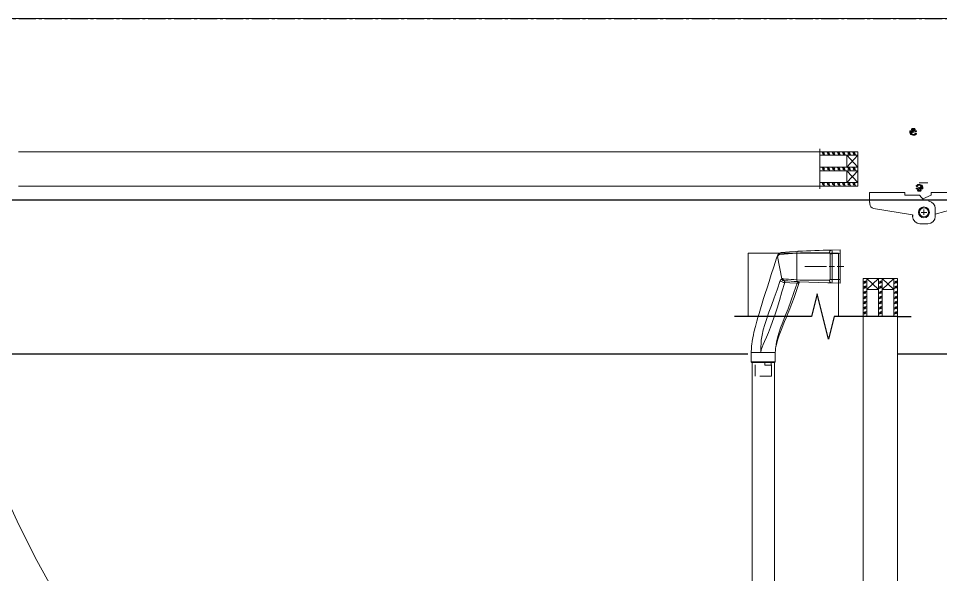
# Model space of a CAD drawing. Header units: millimetres. Extents: x -7155 to 483283, y -227682 to 148426.
# Drawn here: x 41622 to 42640, y 74387 to 75000 of the extents above; entities that cross this region are included whole.
import ezdxf

# ---------------------------------------------------------------- set-up
doc = ezdxf.new("R2010")
doc.units = ezdxf.units.MM
doc.set_wipeout_variables(frame=1)
for name, pattern in [('CENTER2', [28.575, 19.05, -3.175, 3.175, -3.175]), ('CENTERLINE', [30, 12, -1.5, 3, -1.5, 12]), ('HIDDEN', [9.525, 6.35, -3.175])]:
    doc.linetypes.add(name, pattern=pattern)
doc.layers.add('001', color=7, linetype='Continuous')
for name, color, linetype, lineweight in [('A-Wall-Open', 8, 'Continuous', 0), ('Al', 59, 'Continuous', 13), ('Cen', 1, 'CENTER2', 13), ('OSN', 7, 'Continuous', 0), ('АР_Двери_внутренние_антипаника', 7, 'Continuous', 0), ('АР_Стены_Стекло', 4, 'Continuous', 13), ('Витражные конструкции', 252, 'Continuous', 15), ('СПДС_СИМВОЛЫ', 213, 'Continuous', 25)]:
    doc.layers.add(name, color=color, linetype=linetype, lineweight=lineweight)
for name, color, linetype, lineweight, true_color in [('АР_Оси_РД_100', 7, 'Continuous', 0, 0x525252), ('РД_Витраж_вн', 7, 'Continuous', 25, 0x148aff), ('РД_Оси_100', 7, 'Continuous', 0, 0x525252)]:
    doc.layers.add(name, color=color, linetype=linetype, lineweight=lineweight, true_color=true_color)
doc.layers.add('РД_Проем', color=230, linetype='Continuous', lineweight=0, plot=False)

# ---------------------------------------------------------------- blocks, each defined once
blk = doc.blocks.new('СОШ_2200_АР_ОСИ_М100_28.05.24')
at = {"layer": 'АР_Оси_РД_100', "linetype": 'CENTER2'}
blk.add_line((-5954.958, 75000), (119910, 75000), dxfattribs=at)
blk = doc.blocks.new('ТПУ-45.02')
at = {"elevation": 0}
blk.add_lwpolyline([(-2, 2.5, -0.916659), (-1.5, 2.4), (-1.5, 1.4, -0.398231), (-1.6, 1.3), (-1.9, 1.3, 0.668179), (-2.1, 0.9), (-1.3, 0.1, 0.198912), (-1.1, 0), (1.2, 0, 0.198912), (1.3, 0.1), (2.1, 0.9, 0.668179), (2, 1.3), (1.6, 1.3, -0.414214), (1.5, 1.4), (1.5, 2.4, -0.904069), (2, 2.5), (3.3, 2.5, 0.414214), (3.5, 2.7), (3.5, 3.1, 0.327426), (3.3, 3.4), (-1, 4.3, 0.167079), (-1.2, 4.3, -0.978527), (-1.6, 4.8, 0.140808), (-1.5, 4.9), (-1, 6.4, -0.301775), (-0.8, 6.6, -0.191208), (1.6, 6.3, -0.2528), (1.7, 6.1, 0.249371), (1.8, 5.9, -0.087675), (2.5, 5.2, 0.34791), (2.8, 5.1), (3.3, 5.4, 0.434986), (3.4, 5.7, 0.631386), (-3.8, 4.5), (-3.8, 2.7, 0.423855), (-3.6, 2.5)], format="xyb", close=True, dxfattribs=at)
blk.add_lwpolyline([(-2, 4.3, 0.440609), (-1.8, 4), (-0.5, 3.8, -0.880439), (-0.6, 3.3), (-3.2, 3.3, -0.266716), (-1.7, 6.2, -0.681981), (-1.5, 6.1)], format="xyb", close=True)
blk.add_lwpolyline([(0.6, 0.7, 0.413945), (0.7, 0.8), (0.7, 2.4, 0.414214), (0.5, 2.7), (-0.4, 2.7, 0.414214), (-0.7, 2.4), (-0.7, 0.8, 0.413945), (-0.5, 0.7), (0.6, 0.7)], format="xyb")
blk = doc.blocks.new('РУ-65.05')
blk.add_blockref('ТПУ-45.02', (-2.6, -2.5))
blk = doc.blocks.new('petlia_dv')
for p, q in [((-59.9, 22), (-59.9, 11)), ((-59.9, 22), (-24.3, 22)), ((-20.9, 22), (-24.3, 22)), ((-20.9, 22), (-20.9, 19)), ((7.9, 22), (32.5, 22)), ((7.9, 22), (7.9, 19)), ((35.9, 22), (32.5, 22)), ((35.9, 22), (35.9, 7)), ((-59.9, 11), (-59.7, 11)), ((-59.7, 11), (-59.7, 9.4)), ((-20.9, 19), (-4.9, 19)), ((-4.9, 19), (-0.2, 13.4)), ((-4.9, 19), (-2.7, 16.3)), ((7.9, 19), (-1.3, 14.8)), ((-0.2, 13.4), (5.5, 13.3)), ((5.5, 13.3), (5.5, 12.4)), ((5.9, 12.3), (5.5, 12.4)), ((-12.5, -2.6), (-55.6, 4.4)), ((12.5, 4.5), (12.5, -4.5)), ((12.5, -2), (33.9, 3.8)), ((35.9, 7), (35.4, 7)), ((35.4, 7), (35.4, 5.7)), ((-12.5, -2.6), (-12.5, -4.5)), ((12.5, -2.4), (12.5, -4.5)), ((4.5, -12.5), (-4.5, -12.5)), ((-4.5, -12.5), (4.5, -12.5))]:
    blk.add_line(p, q)
for radius in [6, 5]:
    blk.add_circle((0, 0), radius)
for centre, radius, start, end in [((4.5, 4.5), 8, 0, 80), ((-54.7, 9.4), 5, 180, 260), ((33.4, 5.7), 2, 285, 0), ((-4.5, -4.5), 8, 180, 270), ((-4.5, -4.5), 8, 180, 270), ((4.5, -4.5), 8, 270, 0), ((4.5, -4.5), 8, 270, 0)]:
    blk.add_arc(centre, radius, start, end)
at = {"layer": '001'}
blk.add_line((-12.5, -2.5), (-12.5, -4.5), dxfattribs=at)
at = {"layer": 'Cen', "ltscale": 0.5}
blk.add_line((3.2, 0), (-3.2, 0), dxfattribs=at)
at = {"layer": 'Cen', "ltscale": 0.3}
blk.add_line((0, 3.2), (0, -2.8), dxfattribs=at)
blk = doc.blocks.new('tpu004MM')
blk.add_lwpolyline([(4, -6.3, -1), (4.4, -7.3), (2.7, -7.9, 0.315299), (2.5, -8.1), (2.5, -8.5, -0.8391), (1.3, -8.7), (-1.2, -1.7, -0.520567), (-1, -1.4), (-0.2, -1.4, 0.414214), (0, -1.2), (0, 1.1, 0.520567), (-0.7, 1.5), (-1.5, 1.2, -0.414214), (-1.8, 1.4), (-2.3, 2.8, -0.414214), (-2.2, 3.1), (0.4, 4.1, -0.067914), (0.5, 4.1), (5.7, 4.5, -0.87281), (5.8, 3.9), (2.7, 2.8, 0.315299), (2.5, 2.5), (2.5, -1.2, 0.520567), (2.8, -1.4), (5.3, -0.5, -1), (5.7, -1.5), (2.7, -2.6, 0.315299), (2.5, -2.8), (2.5, -6.5, 0.520567), (2.8, -6.8)], format="xyb", close=True)
blk = doc.blocks.new('РУ-65.02')
at = {"layer": 'OSN', "xscale": -1}
blk.add_blockref('tpu004MM', (0, 0), dxfattribs=at)
blk = doc.blocks.new('Стекло 4 мм разрез')
at = {"layer": 'Al'}
for p, q in [((-2, -41.9), (-2, 0)), ((2, -41.9), (2, 0))]:
    blk.add_line(p, q, dxfattribs=at)
at = {"layer": 'Al', "ltscale": 4}
blk.add_line((2, 0), (-2, 0), dxfattribs=at)
at = {"layer": 'Al', "color": 5, "linetype": 'Continuous'}
for p, q in [((-1.4, -5.4), (1.4, -2.5)), ((-1.4, -11), (1.4, -8.2)), ((-1.1, -3.9), (0, -2.8)), ((-1.1, -9.6), (0, -8.5)), ((0, -5.1), (1.1, -3.9)), ((0, -10.8), (1.1, -9.6)), ((-1.4, -16.7), (1.4, -13.9)), ((-1.4, -22.4), (1.4, -19.6)), ((-1.1, -15.3), (0, -14.2)), ((-1.1, -21), (0, -19.8)), ((0, -16.4), (1.1, -15.3)), ((-1.4, -28.1), (1.4, -25.2)), ((-1.1, -26.6), (0, -25.5)), ((0, -22.1), (1.1, -21)), ((0, -27.8), (1.1, -26.6)), ((-1.4, -33.7), (1.4, -30.9)), ((-1.4, -39.4), (1.4, -36.6)), ((-1.1, -32.3), (0, -31.2)), ((-1.1, -38), (0, -36.9)), ((0, -33.5), (1.1, -32.3)), ((0, -39.1), (1.1, -38))]:
    blk.add_line(p, q, dxfattribs=at)
blk = doc.blocks.new('СПД 38 4+4+4')
at = {"layer": 'Al', "ltscale": 4}
for p, q in [((4, 0), (17, -12)), ((4, -12), (17, 0)), ((21, 0), (34, -12)), ((21, -12), (34, 0))]:
    blk.add_line(p, q, dxfattribs=at)
for points in [[(4, 0), (17, 0), (17, -12), (4, -12)], [(21, 0), (34, 0), (34, -12), (21, -12)]]:
    blk.add_lwpolyline(points, close=True, dxfattribs=at)
at = {"layer": 'Cen', "ltscale": 5}
blk.add_line((41, -41.9), (-3, -41.9), dxfattribs=at)
at = {"layer": 'Al', "ltscale": 4}
for p in [(2, 0), (19, 0), (36, 0)]:
    blk.add_blockref('Стекло 4 мм разрез', p, dxfattribs=at)
blk = doc.blocks.new('ТПУ-032-14')
at = {"color": 191}
for p, q in [((-12, 0), (-12, -14)), ((-9.8, 0), (-12, 0)), ((-8.5, 4.4), (-10, 2.1)), ((-10, 1.9), (-9.6, 1.6)), ((-9.5, 1.4), (-9.5, 0.2)), ((-8, -1.2), (-8, 4.2)), ((-4, 4.2), (-4, -1.2)), ((-2, 2.1), (-3.5, 4.4)), ((-2.5, 0.2), (-2.5, 1.4)), ((-2.4, 1.6), (-2, 1.9)), ((0, 0), (-2.3, 0)), ((0, -14), (0, 0)), ((-10.5, -5.8), (-10.5, -1.8)), ((-10.5, -12.2), (-10.5, -9.9)), ((-10.3, -9.6), (-6.1, -8.5)), ((-10.2, -1.5), (-8.2, -1.5)), ((-6.1, -5.9), (-9.2, -6.8)), ((-2.8, -6.8), (-5.9, -5.9)), ((-5.9, -8.5), (-1.7, -9.6)), ((-3.8, -1.5), (-1.8, -1.5)), ((-1.5, -1.8), (-1.5, -5.8)), ((-1.5, -9.9), (-1.5, -12.2)), ((-12, -14), (-10.6, -14)), ((-10.4, -13.9), (-9.6, -13.1)), ((-9.8, -12.5), (-10.2, -12.5)), ((-9.5, -12.9), (-9.5, -12.8)), ((-2.5, -12.8), (-2.5, -12.9)), ((-2.4, -13.1), (-1.6, -13.9)), ((-1.8, -12.5), (-2.3, -12.5)), ((-1.4, -14), (0, -14))]:
    blk.add_line(p, q, dxfattribs=at)
for centre, start, end in [((-9.8, 2), 146.3099, 216.6158), ((-8.2, 4.2), 0, 146.3099), ((-3.8, 4.2), 33.6901, 180), ((-2.3, 2), 323.3842, 33.6901), ((-8.2, -1.2), 270, 0), ((-6, -6.2), 75, 105), ((-3.8, -1.2), 180, 270), ((-10.6, -13.8), 270, 315), ((-9.8, -12.8), 0, 90), ((-9.8, -12.9), 315, 0), ((-2.3, -12.8), 90, 180), ((-2.3, -12.9), 180, 225), ((-1.4, -13.8), 225, 270)]:
    blk.add_arc(centre, 0.25, start, end, dxfattribs=at)
at = {"color": 191, "extrusion": (0, 0, -1)}
for centre, radius, start, end in [((9.7, 0.2), 0.25, 180, 270), ((9.7, 1.4), 0.25, 127.9045, 180), ((2.3, 1.4), 0.25, 0, 52.0955), ((2.3, 0.2), 0.25, 270, 0), ((10.2, -1.8), 0.25, 0, 90), ((9.5, -5.8), 1, 255, 0), ((10.2, -9.9), 0.25, 0, 75), ((6, -8.8), 0.25, 75, 105), ((2.5, -5.8), 1, 180, 285), ((1.7, -1.8), 0.25, 90, 180), ((1.7, -9.9), 0.25, 105, 180), ((10.2, -12.2), 0.25, 270, 0), ((1.7, -12.2), 0.25, 180, 270)]:
    blk.add_arc(centre, radius, start, end, dxfattribs=at)
blk = doc.blocks.new('Дверь 72 активная створка в витраж 44')
at = {"layer": 'OSN'}
blk.add_line((-73, 34.7), (-82.8, 34.7), dxfattribs=at)
at = {"rotation": 180}
for name, p in [('РУ-65.05', (-85.1, 41.3)), ('РУ-65.02', (-29.2, -25.5))]:
    blk.add_blockref(name, p, dxfattribs=at)
blk.add_blockref('РУ-65.05', (-86.6, -22.7))
at = {"layer": 'Al', "ltscale": 4, "xscale": -1}
for p, rotation in [((-144.6, 140.2), 179.9999999999999), ((-150.5, 0.3), 270)]:
    blk.add_blockref('СПД 38 4+4+4', p, dxfattribs=dict(at, rotation=rotation))
at = {"layer": 'Al', "ltscale": 4, "rotation": 180}
blk.add_blockref('ТПУ-032-14', (-25, -18), dxfattribs=at)
at = {"layer": 'OSN', "xscale": -1, "rotation": 180}
blk.add_blockref('petlia_dv', (-77.5, 67.3), dxfattribs=at)
blk = doc.blocks.new('66NEW00')
at = {"layer": 'АР_Двери_внутренние_антипаника', "color": 40, "linetype": 'Continuous'}
for p, q in [((9.12, 0), (-9.12, 0)), ((-9.12, 0), (-9.07, -4.7)), ((9.07, -4.7), (9.12, 0)), ((9.05, -5.74), (9.07, -4.7)), ((8.45, -22.43), (9.03, -6.86)), ((9.03, -6.86), (9.05, -5.74)), ((-8.32, -23.48), (-8.04, -27.89)), ((8.45, -22.43), (8.8, -22.67)), ((8.8, -22.67), (13.17, -24.1)), ((13.17, -24.1), (17.01, -25.45)), ((-8.04, -27.89), (-7.71, -32.55)), ((17.01, -25.45), (20.37, -26.71)), ((20.37, -26.71), (23.32, -27.86)), ((23.32, -27.86), (25.93, -28.91)), ((25.93, -28.91), (28.24, -29.85)), ((28.24, -29.85), (30.3, -30.7)), ((-7.67, -32.69), (-7.71, -32.55)), ((-7.62, -32.85), (-7.67, -32.69)), ((-7.29, -33.62), (-7.62, -32.85)), ((-6.38, -34.45), (-7.29, -33.62)), ((-5.55, -34.88), (-6.38, -34.45)), ((-4.59, -35.19), (-5.55, -34.88)), ((0.17, -36.7), (-4.59, -35.19)), ((30.3, -30.7), (32.12, -31.44)), ((32.12, -31.44), (34.25, -32.29)), ((34.25, -32.29), (36.07, -33)), ((36.07, -33), (37.96, -33.69)), ((37.96, -33.69), (40.03, -34.38)), ((40.03, -34.38), (42.2, -35.02)), ((42.2, -35.02), (44.43, -35.53)), ((44.35, -35.52), (45.08, -35.64)), ((4.47, -38.07), (0.17, -36.7)), ((8.33, -39.29), (4.47, -38.07)), ((11.81, -40.39), (8.33, -39.29)), ((14.92, -41.37), (11.81, -40.39)), ((45.08, -35.64), (46.28, -35.78)), ((47.5, -35.84), (46.28, -35.78)), ((47.5, -35.84), (52.5, -35.84)), ((53, -43.44), (53, -36.34)), ((17.73, -42.25), (14.92, -41.37)), ((20.24, -43.04), (17.73, -42.25)), ((23.32, -43.99), (20.24, -43.04)), ((25.96, -44.78), (23.32, -43.99)), ((28.19, -45.44), (25.96, -44.78)), ((30.09, -45.99), (28.19, -45.44)), ((53, -48.57), (53, -43.44)), ((31.67, -46.43), (30.09, -45.99)), ((33.06, -46.8), (31.67, -46.43)), ((34.16, -47.09), (33.06, -46.8)), ((35.09, -47.32), (34.16, -47.09)), ((36.23, -47.59), (35.09, -47.32)), ((37.63, -47.91), (36.23, -47.59)), ((39.25, -48.24), (37.63, -47.91)), ((41.09, -48.55), (39.25, -48.24)), ((41.77, -48.65), (41.09, -48.55)), ((42.41, -48.74), (41.77, -48.65)), ((43.02, -48.81), (42.41, -48.74)), ((43.58, -48.87), (43.02, -48.81)), ((44.13, -48.92), (43.58, -48.87)), ((45.11, -48.99), (44.13, -48.92)), ((47.5, -49.07), (45.11, -48.99)), ((52.5, -49.07), (47.5, -49.07))]:
    blk.add_line(p, q, dxfattribs=at)
at = {"layer": 'АР_Двери_внутренние_антипаника', "color": 1, "linetype": 'Continuous'}
for p, q in [((-7.07, -4.37), (-7.13, 0)), ((7.13, 0), (7.07, -4.37)), ((-8.93, -4.58), (-9.07, -4.7)), ((-8.96, -5.16), (-9.07, -4.7)), ((-8.53, -4.48), (-8.93, -4.58)), ((-8.21, -4.44), (-8.53, -4.48)), ((-7.85, -4.4), (-8.21, -4.44)), ((-7.47, -4.38), (-7.85, -4.4)), ((-7.07, -4.37), (-7.47, -4.38)), ((7.07, -4.37), (-7.07, -4.37)), ((-7.07, -4.37), (-7.07, -5.63)), ((7.07, -4.37), (7.07, -5.63)), ((7.47, -4.38), (7.07, -4.37)), ((7.85, -4.4), (7.47, -4.38)), ((8.21, -4.44), (7.85, -4.4)), ((8.52, -4.48), (8.21, -4.44)), ((8.93, -4.58), (8.52, -4.48)), ((9.07, -4.7), (8.93, -4.58)), ((9.07, -4.7), (8.96, -5.16)), ((-8.82, -5.38), (-8.96, -5.16)), ((-8.63, -5.58), (-8.82, -5.38)), ((-8.4, -5.74), (-8.63, -5.58)), ((-8.14, -5.85), (-8.4, -5.74)), ((-7.61, -5.93), (-8.14, -5.85)), ((-7.61, -5.93), (-7.57, -5.81)), ((-7.59, -7.73), (-7.61, -5.93)), ((-7.59, -9.82), (-7.59, -7.73)), ((-7.59, -11.7), (-7.59, -9.82)), ((-7.57, -5.81), (-7.45, -5.72)), ((-7.45, -5.72), (-7.28, -5.65)), ((-7.28, -5.65), (-7.18, -5.63)), ((-7.18, -5.63), (-7.07, -5.63)), ((-7.07, -5.63), (7.07, -5.63)), ((7.07, -5.63), (7.18, -5.63)), ((7.18, -5.63), (7.28, -5.65)), ((7.28, -5.65), (7.37, -5.68)), ((7.37, -5.68), (7.45, -5.72)), ((7.45, -5.72), (7.57, -5.81)), ((7.57, -5.81), (7.61, -5.93)), ((7.61, -5.93), (7.59, -7.77)), ((7.59, -7.77), (7.59, -9.9)), ((7.59, -9.9), (7.59, -11.82)), ((8.14, -5.85), (7.61, -5.93)), ((8.4, -5.74), (8.14, -5.85)), ((8.63, -5.58), (8.4, -5.74)), ((8.82, -5.38), (8.63, -5.58)), ((8.96, -5.16), (8.82, -5.38)), ((-7.6, -14.05), (-7.59, -11.7)), ((-7.6, -16.01), (-7.6, -14.05)), ((7.59, -11.82), (7.6, -14.19)), ((7.6, -14.19), (7.6, -16.17)), ((-7.59, -18.08), (-7.6, -16.01)), ((-7.56, -19.95), (-7.59, -18.08)), ((-7.51, -21.94), (-7.56, -19.95)), ((7.58, -19.25), (7.54, -20.81)), ((7.59, -17.8), (7.58, -19.25)), ((7.6, -16.17), (7.59, -17.8)), ((-8.42, -23.15), (-8.33, -23.47)), ((-8.33, -23.47), (-8.11, -23.74)), ((-8.26, -24.41), (-8.27, -24.25)), ((-8.11, -23.74), (-7.79, -23.91)), ((-7.79, -23.91), (-7.42, -23.97)), ((-7.42, -23.97), (-7.51, -21.94)), ((7.42, -23.97), (-7.42, -23.97)), ((7.34, -23.97), (-7.34, -23.97)), ((-6.72, -33.34), (-7.34, -23.97)), ((7.34, -23.97), (7.24, -25.65)), ((7.51, -23.96), (7.34, -23.97)), ((7.49, -22.37), (7.42, -23.97)), ((7.42, -23.97), (7.79, -23.91)), ((7.54, -20.81), (7.49, -22.37)), ((7.53, -23.96), (7.51, -23.96)), ((7.79, -23.91), (8.11, -23.74)), ((8.11, -23.74), (8.33, -23.47)), ((8.22, -25.21), (8.2, -25.48)), ((8.22, -25.12), (8.22, -25.21)), ((8.31, -25.12), (8.22, -25.12)), ((8.39, -23.57), (8.31, -23.57)), ((8.32, -24.84), (8.31, -25.11)), ((8.31, -25.11), (8.31, -25.09)), ((8.35, -24.33), (8.32, -24.84)), ((8.33, -23.47), (8.42, -23.15)), ((8.39, -23.57), (8.35, -24.33)), ((8.45, -22.57), (8.39, -23.57)), ((8.42, -23.15), (8.45, -22.44)), ((8.44, -22.63), (8.52, -22.93)), ((8.52, -22.93), (8.57, -23.01)), ((8.57, -23.01), (8.63, -23.08)), ((8.63, -23.08), (8.7, -23.19)), ((8.7, -23.19), (8.86, -23.44)), ((8.8, -22.67), (8.97, -22.77)), ((8.86, -23.44), (9.16, -23.75)), ((8.97, -22.77), (9.11, -22.95)), ((9.04, -27.77), (9.26, -24.03)), ((9.11, -22.95), (9.21, -23.2)), ((9.16, -23.75), (9.27, -23.81)), ((9.21, -23.2), (9.27, -23.81)), ((9.26, -24.03), (9.27, -23.81)), ((9.27, -23.81), (14.41, -25.5)), ((6.96, -29.95), (6.86, -31.38)), ((7.06, -28.51), (6.96, -29.95)), ((7.15, -27.08), (7.06, -28.51)), ((7.24, -25.65), (7.15, -27.08)), ((8.2, -25.48), (8.2, -25.46)), ((8.84, -30.59), (9.04, -27.77)), ((14.41, -25.5), (19.08, -27.18)), ((19.08, -27.18), (23.31, -28.79)), ((23.31, -28.79), (27.16, -30.31)), ((27.16, -30.31), (30.65, -31.69)), ((-7.4, -33.12), (-7.62, -32.85)), ((-7.07, -33.29), (-7.4, -33.12)), ((-6.72, -33.34), (-7.07, -33.29)), ((-6.6, -33.66), (-6.72, -33.34)), ((-6.3, -33.99), (-6.6, -33.66)), ((-6.34, -34.48), (-6.37, -34.45)), ((-5.96, -34.6), (-6.34, -34.48)), ((-5.56, -34.54), (-6.3, -33.99)), ((-5.56, -34.54), (-5.96, -34.6)), ((6.71, -32.19), (-5.56, -34.54)), ((6.68, -31.76), (6.63, -32)), ((6.63, -32), (6.65, -32.1)), ((6.65, -32.1), (6.71, -32.19)), ((6.79, -31.57), (6.68, -31.76)), ((6.71, -32.19), (7.2, -31.98)), ((6.71, -32.19), (7.09, -32.67)), ((6.8, -31.56), (6.79, -31.56)), ((6.79, -31.56), (6.79, -31.56)), ((6.79, -31.56), (6.79, -31.56)), ((6.79, -31.56), (6.79, -31.56)), ((6.79, -31.56), (6.79, -31.57)), ((6.79, -31.57), (6.79, -31.57)), ((6.79, -31.57), (6.79, -31.57)), ((6.79, -31.57), (6.79, -31.57)), ((6.79, -31.57), (6.79, -31.57)), ((6.79, -31.57), (6.79, -31.57)), ((6.81, -31.54), (6.8, -31.55)), ((6.8, -31.55), (6.8, -31.56)), ((6.8, -31.56), (6.8, -31.56)), ((6.82, -31.51), (6.81, -31.54)), ((6.84, -31.46), (6.82, -31.51)), ((6.86, -31.38), (6.84, -31.46)), ((6.86, -31.38), (7.22, -31.33)), ((7.09, -32.67), (7.37, -32.91)), ((7.2, -31.98), (7.65, -31.61)), ((7.22, -31.33), (7.54, -31.16)), ((7.37, -32.91), (7.78, -33.11)), ((7.54, -31.16), (7.77, -30.89)), ((7.65, -31.61), (7.96, -31.12)), ((7.77, -30.89), (7.86, -30.59)), ((7.78, -33.11), (8.16, -32.69)), ((7.78, -33.11), (12.83, -34.77)), ((7.86, -30.63), (7.86, -30.59)), ((7.91, -30.62), (7.86, -30.63)), ((7.99, -30.59), (7.91, -30.62)), ((7.96, -31.12), (8.08, -30.63)), ((8.03, -30.6), (7.99, -30.59)), ((8.08, -30.63), (8.03, -30.6)), ((8.15, -30.68), (8.08, -30.63)), ((8.4, -30.66), (8.15, -30.68)), ((8.16, -32.69), (8.51, -32.05)), ((8.61, -30.61), (8.4, -30.66)), ((8.51, -32.05), (8.75, -31.31)), ((8.72, -30.6), (8.61, -30.61)), ((8.84, -30.62), (8.72, -30.6)), ((8.75, -31.31), (8.84, -30.62)), ((8.84, -30.62), (8.84, -30.59)), ((14, -32.19), (8.84, -30.62)), ((12.83, -34.77), (17.34, -36.39)), ((18.69, -33.58), (14, -32.19)), ((22.94, -34.85), (18.69, -33.58)), ((26.81, -36.1), (22.94, -34.85)), ((30.65, -31.69), (33.82, -32.89)), ((33.82, -32.89), (36.69, -33.89)), ((36.69, -33.89), (39.27, -34.63)), ((39.27, -34.63), (41.55, -35.13)), ((41.55, -35.13), (43.09, -35.37)), ((43.09, -35.37), (44.53, -35.57)), ((17.34, -36.39), (21.42, -37.92)), ((21.42, -37.92), (25.17, -39.31)), ((25.17, -39.31), (28.66, -40.54)), ((30.32, -37.34), (26.81, -36.1)), ((28.66, -40.54), (31.9, -41.61)), ((33.51, -38.52), (30.32, -37.34)), ((36.4, -39.63), (33.51, -38.52)), ((39.01, -40.69), (36.4, -39.63)), ((41.35, -41.72), (39.01, -40.69)), ((47.5, -35.86), (47.5, -35.92)), ((47.5, -35.92), (47.5, -43.74)), ((52.5, -35.86), (52.5, -43.74)), ((31.9, -41.61), (34.94, -42.49)), ((34.94, -42.49), (37.82, -43.15)), ((37.82, -43.15), (40.57, -43.55)), ((40.57, -43.55), (42.5, -43.69)), ((42.95, -42.47), (41.35, -41.72)), ((42.5, -43.69), (44.29, -43.73)), ((44.46, -43.13), (42.95, -42.47)), ((44.29, -43.73), (45.94, -43.74)), ((45.97, -43.58), (44.46, -43.13)), ((45.94, -43.74), (47.5, -43.74)), ((47.5, -43.74), (45.97, -43.58)), ((47.5, -43.74), (47.5, -49.07)), ((52.5, -43.74), (52.5, -49.07)), ((52.5, -49.07), (47.5, -49.07))]:
    blk.add_line(p, q, dxfattribs=at)
at = {"layer": 'АР_Двери_внутренние_антипаника', "color": 1, "linetype": 'CENTERLINE'}
blk.add_line((0, -19.59), (0, 1.98), dxfattribs=at)
at = {"layer": 'АР_Двери_внутренние_антипаника', "color": 1, "linetype": 'HIDDEN'}
for p, q in [((60.5, -37.99), (53, -37.99)), ((54.5, -38.11), (53, -38.11)), ((54.5, -41.61), (54.5, -38.11)), ((60.5, -37.99), (60.5, -47)), ((54.5, -41.61), (53, -41.61)), ((60.5, -47), (53, -47))]:
    blk.add_line(p, q, dxfattribs=at)
at = {"layer": 'АР_Двери_внутренние_антипаника', "color": 40, "linetype": 'Continuous'}
for centre, radius, start, end in [((490.86, 3.7), 500, 180.9623, 183.0781), ((52.5, -36.34), 0.5, 0, 90), ((52.5, -48.57), 0.5, 270, 0)]:
    blk.add_arc(centre, radius, start, end, dxfattribs=at)
at = {"layer": 'АР_Двери_внутренние_антипаника', "color": 1, "linetype": 'Continuous'}
blk.add_arc((-490.85, 5.35), 500, 355.8784, 356.6918, dxfattribs=at)
blk.add_point((0, 0), dxfattribs=at)

msp = doc.modelspace()

# ---------------------------------------------------------------- linework, layer by layer
at = {"layer": 'A-Wall-Open', "color": 18, "linetype": 'Continuous', "lineweight": 0, "true_color": 0x000000}
for p, q in [((44500, 74800), (28700, 74800)), ((44500, 74630), (28700, 74630))]:
    msp.add_line(p, q, dxfattribs=at)
at = {"layer": 'АР_Стены_Стекло', "ltscale": 35}
for p, q in [((42506.6, 74853.4), (41622.1, 74853.4)), ((42506.6, 74815.4), (41622.1, 74815.4))]:
    msp.add_line(p, q, dxfattribs=at)
at = {"layer": 'Витражные конструкции', "color": 18, "linetype": 'Continuous', "lineweight": 9, "true_color": 0x000000}
msp.add_line((42554.4, 74713.5), (42592.4, 74713.5), dxfattribs=at)
at = {"layer": 'Витражные конструкции', "color": 18, "ltscale": 75, "true_color": 0x000000}
msp.add_lwpolyline([(42522.4, 74671.6), (42527.4, 74671.6), (42527.4, 74741.6), (42427.4, 74741.6), (42427.4, 74671.6), (42509.9, 74671.6)], dxfattribs=at)
at = {"layer": 'РД_Витраж_вн', "color": 18, "linetype": 'Continuous', "lineweight": 25, "true_color": 0x000000}
for p, q in [((44500, 74800), (28700, 74800)), ((44500, 74630), (28700, 74630))]:
    msp.add_line(p, q, dxfattribs=at)
at = {"layer": 'РД_Проем', "color": 18, "linetype": 'Continuous', "lineweight": 0, "true_color": 0x000000}
for p, q in [((44500, 75000.4), (28700, 75000)), ((44500, 74800.4), (28700, 74800))]:
    msp.add_line(p, q, dxfattribs=at)

# ---------------------------------------------------------------- block references
at = {"layer": 'РД_Оси_100'}
msp.add_blockref('СОШ_2200_АР_ОСИ_М100_28.05.24', (0, 0), dxfattribs=at)

# ---------------------------------------------------------------- next in the draw order: wipeouts: each hides what was drawn before it
at = {"color": 18, "ltscale": 5, "true_color": 0x000000}
msp.add_wipeout([(42592.4, 74671.6), (42522.4, 74671.6), (42516.2, 74646.6), (42503.7, 74696.6), (42497.4, 74671.6), (42427.4, 74671.6), (42427.4, 74603.9), (42592.4, 74603.9)], dxfattribs=at).dxf.layer = 'СПДС_СИМВОЛЫ'

# ---------------------------------------------------------------- next in the draw order: linework, layer by layer
at = {"layer": 'АР_Двери_внутренние_антипаника', "color": 18, "linetype": 'Continuous', "true_color": 0x000000}
for p, q in [((42432, 74620.7), (42432, 73920.3)), ((42456.5, 74620.7), (42456.5, 73920.3))]:
    msp.add_line(p, q, dxfattribs=at)
at = {"layer": 'Витражные конструкции', "color": 18, "linetype": 'Continuous', "lineweight": 9, "true_color": 0x000000}
for p, q in [((42554.4, 73780.5), (42554.4, 74713.5)), ((42592.4, 74713.5), (42592.4, 73780.5))]:
    msp.add_line(p, q, dxfattribs=at)
at = {"layer": 'Витражные конструкции', "color": 18, "linetype": 'Continuous', "lineweight": 9, "true_color": 0x000000, "extrusion": (0, 0, -1)}
msp.add_arc((-42686.7, 74953.9), 1180.9, 276.4314, 352.6401, dxfattribs=at)
at = {"layer": 'СПДС_СИМВОЛЫ', "color": 18, "linetype": 'Continuous', "ltscale": 5, "true_color": 0x000000}
for p, q in [((42427.4, 74671.6), (42412.4, 74671.6)), ((42592.4, 74671.6), (42607.4, 74671.6))]:
    msp.add_line(p, q, dxfattribs=at)
msp.add_lwpolyline([(42592.4, 74671.6), (42522.4, 74671.6), (42516.2, 74646.6), (42503.7, 74696.6), (42497.4, 74671.6), (42427.4, 74671.6)], dxfattribs=at)

# ---------------------------------------------------------------- next in the draw order: block references
at = {"layer": 'АР_Двери_внутренние_антипаника', "color": 18, "true_color": 0x000000, "xscale": 2, "yscale": 2, "zscale": 2, "rotation": 270}
msp.add_blockref('66NEW00', (42529.1, 74726.7), dxfattribs=at)
at = {"layer": 'Витражные конструкции', "color": 18, "ltscale": 4, "true_color": 0x000000, "xscale": -1, "rotation": 180}
msp.add_blockref('Дверь 72 активная створка в витраж 44', (42699, 74853.7), dxfattribs=at)

doc.saveas('drawing.dxf')
